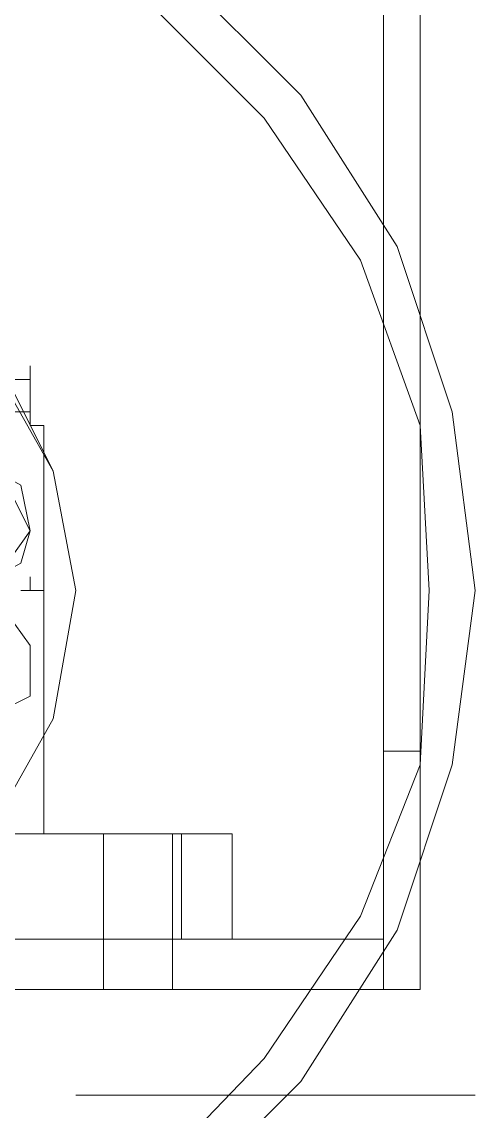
# Model space of a CAD drawing. Header units: millimetres. Extents: x 3220 to 226993, y 817 to 176024.
# Drawn here: x 158417 to 158559.9, y 146857.2 to 147200.8 of the extents above; entities that cross this region are included whole.
import ezdxf

# ---------------------------------------------------------------- set-up
doc = ezdxf.new("R2010")
doc.units = ezdxf.units.MM

# ---------------------------------------------------------------- blocks, each defined once
blk = doc.blocks.new('ligne broyage L 2')
at = {"color": 7, "linetype": 'Continuous', "lineweight": 5, "true_color": 0x000007}
for points in [[(222.77, 11390.16), (222.77, 10765.24), (222.77, 10765.24)], [(234.35, 11345.32), (234.35, 10690.02), (234.35, 10690.02)], [(156.23, 10620.58), (196.73, 10661.09), (227.11, 10708.82), (244.47, 10760.9), (251.7, 10815.87), (244.47, 10872.29), (227.11, 10924.36), (196.73, 10972.1), (156.23, 11012.61), (108.49, 11042.98), (56.42, 11060.34), (0, 11064.68), (-54.97, 11060.34), (-107.05, 11042.98), (-154.78, 11012.61), (-195.29, 10972.1), (-225.67, 10924.36), (-244.47, 10872.29), (-247.37, 10815.87), (-244.47, 10760.9), (-225.67, 10708.82), (-195.29, 10661.09), (-154.78, 10620.58)], [(149, 10630.71), (185.16, 10668.32), (215.54, 10713.16), (234.35, 10760.9), (237.24, 10815.87), (234.35, 10867.95), (215.54, 10920.02), (185.16, 10964.87), (149, 11001.03), (104.15, 11031.41), (52.08, 11045.88), (0, 11053.11), (-50.63, 11045.88), (-102.71, 11031.41), (-147.55, 11001.03), (-185.16, 10964.87), (-214.09, 10920.02), (-228.56, 10867.95), (-235.79, 10815.87), (-228.56, 10760.9), (-214.09, 10713.16), (-185.16, 10668.32), (-147.55, 10630.71)], [(99.81, 10742.1), (118.62, 10775.37), (125.85, 10815.87), (118.62, 10853.48), (99.81, 10891.09)], [(99.81, 10742.1), (118.62, 10775.37), (125.85, 10815.87), (118.62, 10853.48), (99.81, 10886.75)], [(111.39, 10882.41), (111.39, 10886.75), (111.39, 10886.75)], [(111.39, 10882.41), (111.39, 10886.75)], [(111.39, 10882.41), (85.35, 10882.41)], [(111.39, 10882.41), (85.35, 10882.41), (85.35, 10882.41)], [(111.39, 10882.41), (111.39, 10872.29)], [(111.39, 10872.29), (111.39, 10875.18)], [(82.46, 10872.29), (111.39, 10872.29), (111.39, 10872.29)], [(85.35, 10872.29), (111.39, 10872.29), (111.39, 10872.29)], [(115.73, 10815.87), (115.73, 10867.95), (111.39, 10867.95), (111.39, 10872.29)], [(111.39, 10815.87), (111.39, 10820.21)], [(111.39, 10815.87), (111.39, 10820.21)], [(108.49, 10815.87), (111.39, 10815.87)], [(108.49, 10815.87), (111.39, 10815.87), (111.39, 10815.87)], [(111.39, 10815.87), (115.73, 10815.87)], [(115.73, 10815.87), (115.73, 10742.1)], [(222.77, 10765.24), (222.77, 10690.02), (234.35, 10690.02)], [(222.77, 10765.24), (234.35, 10765.24)], [(115.73, 10742.1), (115.73, 10739.2), (118.62, 10739.2)], [(156.23, 10739.2), (96.92, 10739.2)], [(134.53, 10739.2), (134.53, 10705.93)], [(159.12, 10734.86), (159.12, 10739.2), (156.23, 10739.2)], [(156.23, 10739.2), (170.7, 10739.2), (170.7, 10739.2)], [(156.23, 10705.93), (156.23, 10739.2)], [(175.04, 10734.86), (175.04, 10739.2), (170.7, 10739.2)], [(159.12, 10705.93), (159.12, 10734.86)], [(175.04, 10734.86), (175.04, 10705.93)], [(-218.43, 10705.93), (222.77, 10705.93)], [(-218.43, 10690.02), (222.77, 10690.02), (222.77, 10705.93)], [(134.53, 10690.02), (134.53, 10705.93)], [(134.53, 10690.02), (134.53, 10705.93)], [(156.23, 10690.02), (156.23, 10705.93)], [(156.23, 10690.02), (156.23, 10705.93)], [(156.23, 10705.93), (159.12, 10705.93), (159.12, 10705.93)], [(170.7, 10705.93), (175.04, 10705.93), (175.04, 10705.93)], [(125.85, 10656.75), (251.7, 10656.75)]]:
    blk.add_lwpolyline(points, dxfattribs=at)
for points in [[(111.39, 10834.68), (104.15, 10849.14), (92.58, 10853.48), (82.46, 10849.14), (75.22, 10834.68), (82.46, 10824.55), (92.58, 10820.21), (104.15, 10824.55), (111.39, 10834.68), (108.49, 10849.14), (92.58, 10857.82), (78.12, 10849.14), (75.22, 10834.68), (78.12, 10824.55), (92.58, 10815.87), (108.49, 10824.55)], [(111.39, 10834.68), (104.15, 10849.14), (92.58, 10853.48), (82.46, 10849.14), (75.22, 10834.68), (82.46, 10824.55), (92.58, 10820.21), (104.15, 10824.55)], [(75.22, 10786.94), (82.46, 10775.37), (96.92, 10775.37), (111.39, 10782.6), (111.39, 10798.51), (104.15, 10808.64), (92.58, 10815.87), (78.12, 10808.64), (75.22, 10798.51)]]:
    blk.add_lwpolyline(points, close=True, dxfattribs=at)

msp = doc.modelspace()

# ---------------------------------------------------------------- block references
msp.add_blockref('ligne broyage L 2', (158308.23, 136205.53))

doc.saveas('drawing.dxf')
